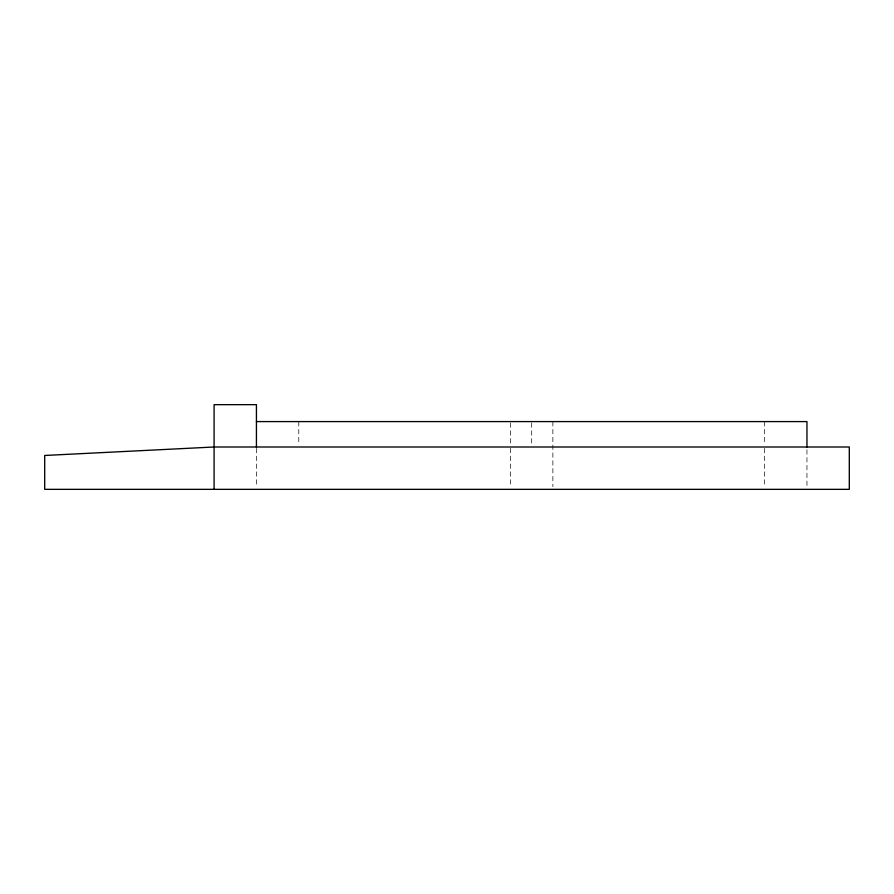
<?xml version="1.0" encoding="UTF-8"?>
<svg xmlns="http://www.w3.org/2000/svg" width="894" height="894" viewBox="0 0 894 894"><rect width="100%" height="100%" fill="white"/><g stroke="black" fill="none" stroke-linecap="round" stroke-linejoin="round"><path stroke-width="0.67" stroke-dasharray="4.47 3.35" d="M806.958 449.727L806.958 486.615M764.605 421.588L764.605 444.329M764.605 448.363L764.605 486.615M552.872 421.588L552.872 486.615M531.695 422.929L531.695 444.329M510.519 422.929L510.519 444.329M510.519 448.363L510.519 486.615M298.786 421.588L298.786 444.329M256.433 448.363L256.433 486.615"/><path stroke-width="1.34" d="M256.433 421.588L806.958 421.588L806.958 447M256.433 447L256.433 404.658L214.091 404.658L214.091 489.342M214.091 447L44.7 455.471L44.7 489.342L849.3 489.342L849.3 447L214.091 447"/></g></svg>
